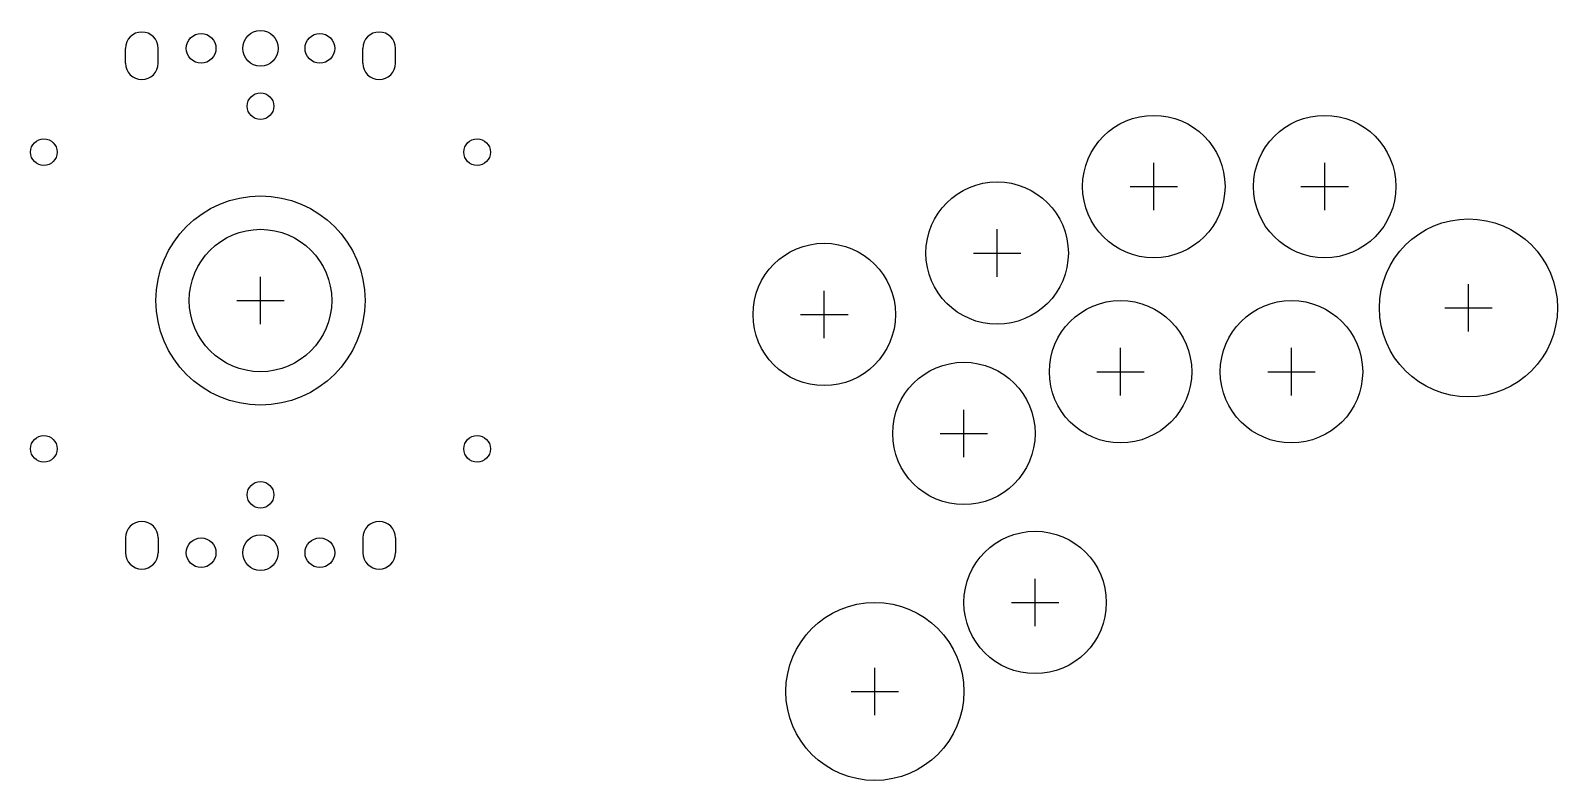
# Model space of a CAD drawing. Header units: millimetres. Extents: x -39 to 219, y -81 to 46.
import ezdxf

# ---------------------------------------------------------------- set-up
doc = ezdxf.new("R2010")
doc.units = ezdxf.units.MM
for name, color, linetype in [('BUTTONS_24', 1, 'Continuous'), ('BUTTONS_30', 5, 'Continuous'), ('GL_PLATE_HOLES', 2, 'Continuous'), ('JOYSTICK_BORE_24', 5, 'Continuous'), ('JOYSTICK_BORE_35.25', 3, 'Continuous'), ('REFERENCE', 8, 'Continuous')]:
    doc.layers.add(name, color=color, linetype=linetype)

msp = doc.modelspace()

# ---------------------------------------------------------------- linework, layer by layer
at = {"layer": 'BUTTONS_24'}
for centre in [(150.5272, 19.2), (179.3272, 19.2), (124.1272, 8), (95, -2.3503), (144.9272, -12), (173.7272, -12), (118.5272, -22.4), (130.5272, -50.8872)]:
    msp.add_circle(centre, 12, dxfattribs=at)
at = {"layer": 'BUTTONS_30'}
for centre in [(203.5472, -1.2497), (103.5272, -65.8872)]:
    msp.add_circle(centre, 15, dxfattribs=at)
at = {"layer": 'GL_PLATE_HOLES'}
for p, q in [((-22.75, 40), (-22.75, 42.5)), ((-17.25, 40), (-17.25, 42.5)), ((17.25, 40), (17.25, 42.5)), ((22.75, 40), (22.75, 42.5)), ((-22.75, -40), (-22.75, -42.5)), ((-17.25, -40), (-17.25, -42.5)), ((17.25, -40), (17.25, -42.5)), ((22.75, -40), (22.75, -42.5))]:
    msp.add_line(p, q, dxfattribs=at)
for centre, radius in [((-10, 42.5), 2.5), ((0, 42.5), 3), ((10, 42.5), 2.5), ((0, 32.75), 2.25), ((-36.5, 25), 2.25), ((36.5, 25), 2.25), ((-36.5, -25), 2.25), ((36.5, -25), 2.25), ((0, -32.75), 2.25), ((-10, -42.5), 2.5), ((0, -42.5), 3), ((10, -42.5), 2.5)]:
    msp.add_circle(centre, radius, dxfattribs=at)
for centre, start, end in [((-20, 42.5), 0, 180), ((20, 42.5), 0, 180), ((-20, 40), 180, 360), ((20, 40), 180, 360), ((-20, -40), 0, 180), ((20, -40), 0, 180), ((-20, -42.5), -180, 0), ((20, -42.5), -180, 0)]:
    msp.add_arc(centre, 2.75, start, end, dxfattribs=at)
at = {"layer": 'JOYSTICK_BORE_24'}
msp.add_circle((0, 0), 12, dxfattribs=at)
at = {"layer": 'JOYSTICK_BORE_35.25'}
msp.add_circle((0, 0), 17.625, dxfattribs=at)
at = {"layer": 'REFERENCE'}
for p, q in [((150.5272, 15.2), (150.5272, 23.2)), ((179.3272, 15.2), (179.3272, 23.2)), ((146.5272, 19.2), (154.5272, 19.2)), ((175.3272, 19.2), (183.3272, 19.2)), ((124.1272, 4), (124.1272, 12)), ((120.1272, 8), (128.1272, 8)), ((0, -4), (0, 4)), ((203.5472, -5.2497), (203.5472, 2.7503)), ((-4, 0), (4, 0)), ((95, -6.3503), (95, 1.6497)), ((91, -2.3503), (99, -2.3503)), ((199.5472, -1.2497), (207.5472, -1.2497)), ((144.9272, -16), (144.9272, -8)), ((173.7272, -16), (173.7272, -8)), ((140.9272, -12), (148.9272, -12)), ((169.7272, -12), (177.7272, -12)), ((118.5272, -26.4), (118.5272, -18.4)), ((114.5272, -22.4), (122.5272, -22.4)), ((130.5272, -54.8872), (130.5272, -46.8872)), ((126.5272, -50.8872), (134.5272, -50.8872)), ((103.5272, -69.8872), (103.5272, -61.8872)), ((99.5272, -65.8872), (107.5272, -65.8872))]:
    msp.add_line(p, q, dxfattribs=at)

doc.saveas('drawing.dxf')
